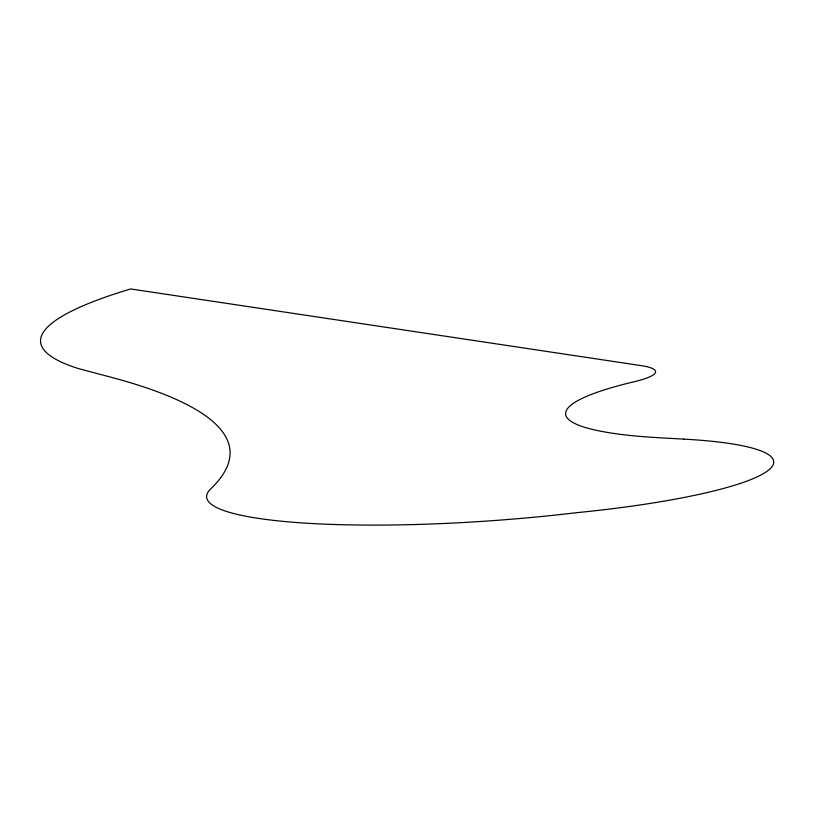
<?xml version="1.0" encoding="UTF-8"?>
<svg xmlns="http://www.w3.org/2000/svg" width="814" height="814" viewBox="0 0 814 814"><rect width="100%" height="100%" fill="white"/><g stroke="black" fill="none" stroke-linecap="round" stroke-linejoin="round"><path stroke-width="1.22" d="M683.75 439.112L660.856 437.851A255.922 39.591 -4.1 0 1 634.025 381.766A80.596 12.464 -4.1 0 0 640.842 365.567L130.657 288.95A523.728 81.024 -4.1 0 0 78.49 368.6L110.562 377.106A1289.468 199.491 -4.1 0 1 210.846 488.736A283.984 43.936 -4.1 0 0 575.406 512.81A241.778 37.403 -4.1 0 0 766.249 471.815A241.778 37.403 -4.1 0 0 683.75 439.112"/></g></svg>
